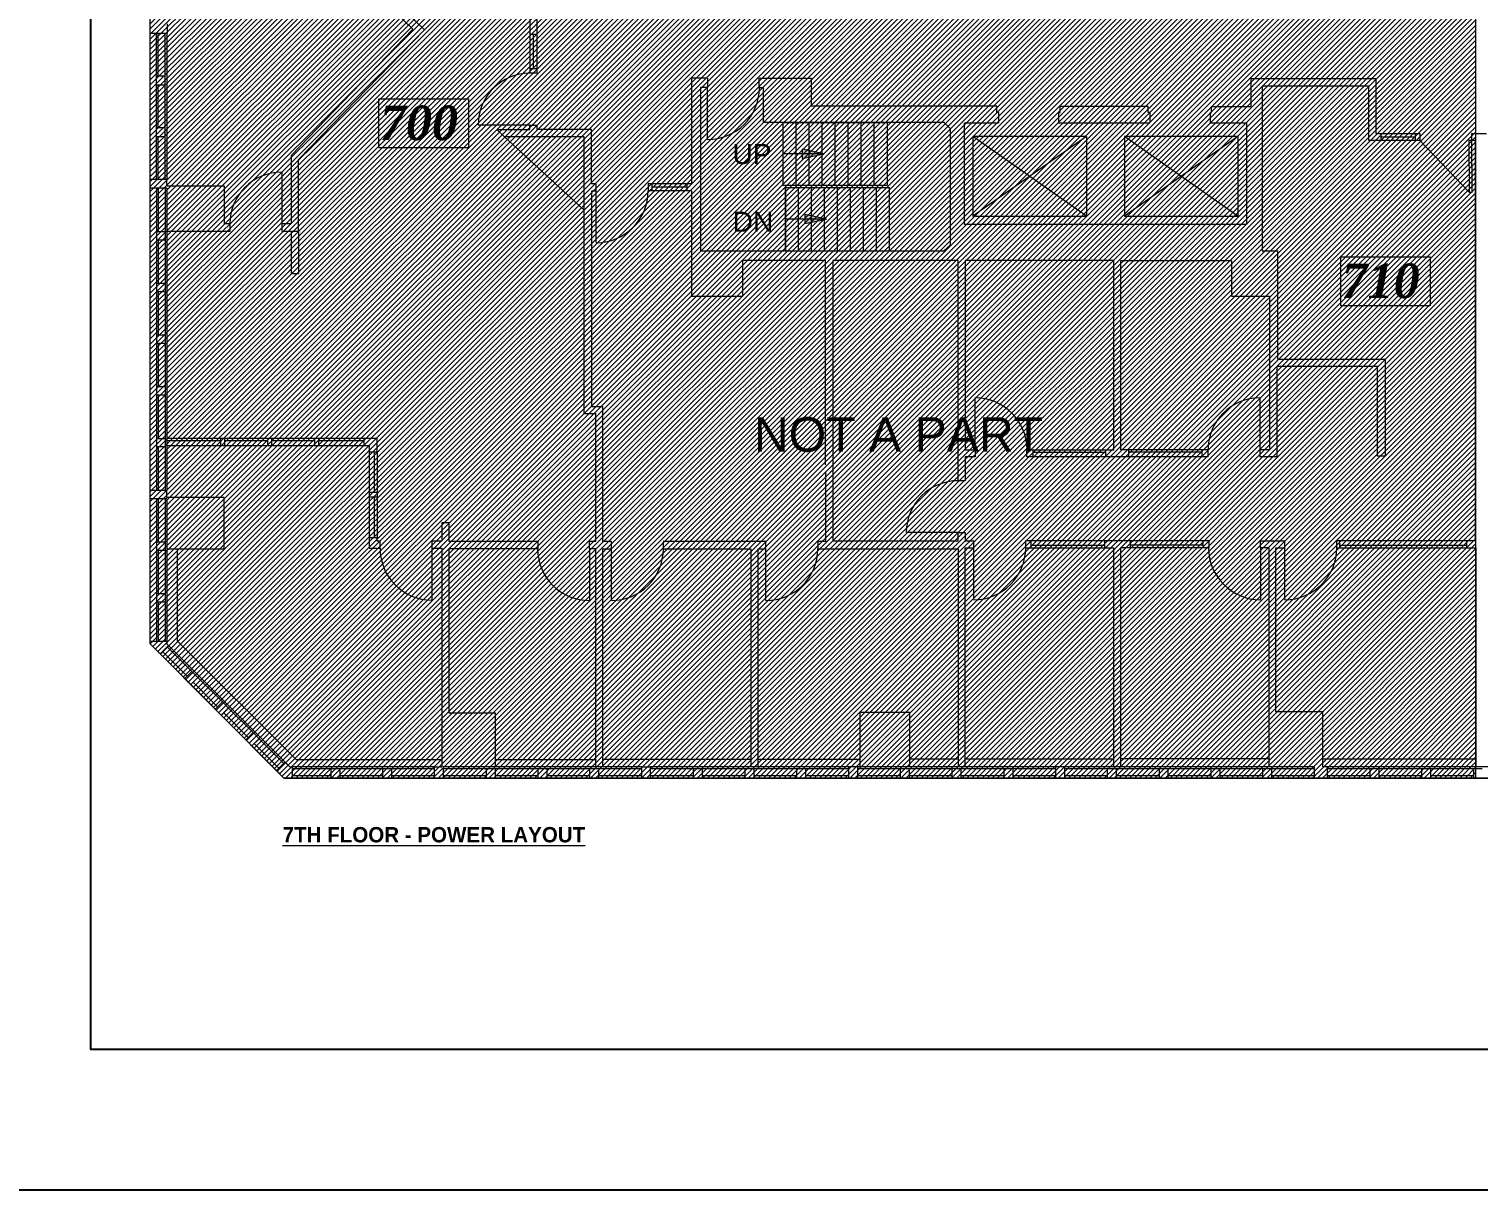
# Model space of a CAD drawing. Header units: inches. Extents: x 4293 to 10865, y -6935 to 441.
# Drawn here: x 8666 to 9674, y -6935 to -6128 of the extents above; entities that cross this region are included whole.
import ezdxf
from ezdxf.enums import TextEntityAlignment as Align

# ---------------------------------------------------------------- set-up
doc = ezdxf.new("R2010")
doc.units = ezdxf.units.IN
doc.header["$MEASUREMENT"] = 0
doc.layers.get('Defpoints').update_dxf_attribs({"color": 104})
doc.layers.add('ARCH-BLOCK', color=8, linetype='Continuous', lineweight=0)
doc.styles.add('Century Gothic', font='GOTHIC.TTF', dxfattribs={"height": 5.3125})
doc.styles.add('DB', font='arial.ttf')
doc.styles.add('LT Street Name', font='timesbi.ttf')
doc.styles.add('LT Text', font='arial.ttf')

# ---------------------------------------------------------------- blocks, each defined once
blk = doc.blocks.new('fp')
at = {"layer": 'ARCH-BLOCK', "transparency": 33554508}
h = blk.add_hatch(dxfattribs=at)
h.set_pattern_fill('ANSI31', color=256, scale=20)
h.paths.add_polyline_path([(9727, 3901.8), (9632.1, 3806.9), (9632.1, 2946.6), (9725.3, 2853.1), (10554.3, 2853.1), (10554.3, 3901.8)])
at = {"layer": 'ARCH-BLOCK'}
for p, q in [((9632.1, 3806.9), (9632.1, 2946.6)), ((9632.1, 3806.9), (9632.1, 2946.6)), ((9823, 3373.6), (9731.1, 3463.1)), ((9728.1, 3458.1), (9815, 3374)), ((9896.4, 3407.8), (9896.4, 3343.4)), ((9901.3, 3370.6), (9901.3, 3380.7)), ((9632.1, 3371.4), (9644.4, 3371.4)), ((9636.6, 3341.4), (9636.6, 3371.4)), ((9637.8, 3341.4), (9637.8, 3371.4)), ((9642.6, 3341.4), (9642.6, 3371.4)), ((9643.8, 3371.4), (9643.8, 3269.4)), ((9644.4, 3371.4), (9644.4, 3377.9)), ((9815, 3374), (9730.4, 3286.3)), ((9735.5, 3283.5), (9823, 3373.6)), ((9896.4, 3370.6), (9901.3, 3370.6)), ((9898.9, 3346.4), (9898.9, 3370.6)), ((9901.3, 3346.4), (9901.3, 3370.6)), ((9636.6, 3335.4), (9636.6, 3341.4)), ((9642.6, 3341.4), (9636.6, 3341.4)), ((9642.6, 3335.4), (9642.6, 3341.4)), ((9901.3, 3346.4), (9896.4, 3346.4)), ((9901.3, 3343.4), (9896.4, 3343.4)), ((9901.3, 3343.4), (9901.3, 3346.4)), ((10019.9, 3340), (10008.7, 3340)), ((10008.7, 3340), (10008.7, 3266.5)), ((10019.9, 3340), (10019.9, 3333.4)), ((10055.9, 3333.3), (10055.9, 3340)), ((10055.9, 3340), (10092, 3340)), ((10092, 3340), (10092, 3320.6)), ((10397.9, 3320.2), (10397.9, 3339.8)), ((10397.9, 3339.8), (10484.7, 3339.8)), ((10484.7, 3339.8), (10484.7, 3301.6)), ((9636.6, 3335.4), (9642.6, 3335.4)), ((9636.6, 3305.4), (9636.6, 3335.4)), ((9637.8, 3305.4), (9637.8, 3335.4)), ((9642.6, 3305.4), (9642.6, 3335.4)), ((10019.9, 3333.4), (10015.1, 3333.4)), ((10015.1, 3333.4), (10015.1, 3219.8)), ((10019.8, 3297.4), (10019.9, 3333.4)), ((10058.7, 3333.3), (10055.9, 3333.3)), ((10058.7, 3309.1), (10058.7, 3333.3)), ((10479.8, 3334.5), (10405.5, 3334.5)), ((10405.5, 3334.5), (10405.5, 3219.9)), ((10479.8, 3296.7), (10479.8, 3334.5)), ((9791.3, 3291.5), (9791.3, 3325.7)), ((9791.3, 3325.7), (9853.6, 3325.7)), ((9853.6, 3325.7), (9853.6, 3291.5)), ((10221.1, 3320.6), (10092, 3320.6)), ((10221.1, 3316.1), (10221.1, 3320.6)), ((10326.4, 3320.2), (10265.1, 3320.2)), ((10265.1, 3316.1), (10265.1, 3320.2)), ((10326.4, 3316.1), (10326.4, 3320.2)), ((10370.4, 3316.1), (10370.4, 3320.2)), ((10370.4, 3320.2), (10397.9, 3320.2)), ((10184.5, 3309.1), (10058.7, 3309.1)), ((10072.2, 3309.1), (10072.2, 3265.5)), ((10072.2, 3309.1), (10144.7, 3309.1)), ((10072.2, 3309.1), (10072.2, 3265.6)), ((10081.3, 3309.1), (10081.3, 3265.6)), ((10090.3, 3309.1), (10090.3, 3265.6)), ((10099.4, 3309.1), (10099.4, 3265.6)), ((10108.5, 3309.1), (10108.5, 3265.6)), ((10117.5, 3309.1), (10117.5, 3265.6)), ((10126.6, 3309.1), (10126.6, 3265.6)), ((10135.6, 3309.1), (10135.6, 3265.6)), ((10144.7, 3309.1), (10144.7, 3265.5)), ((10144.7, 3309.1), (10144.7, 3265.6)), ((10188.9, 3304.7), (10184.5, 3309.1)), ((10198.5, 3238.1), (10198.5, 3308.9)), ((10198.5, 3308.9), (10222.2, 3308.9)), ((10222.2, 3316.1), (10221.1, 3316.1)), ((10222.2, 3316.1), (10222.2, 3308.9)), ((10264, 3316.1), (10265.1, 3316.1)), ((10264, 3316.1), (10264, 3308.9)), ((10264, 3308.9), (10327.5, 3308.9)), ((10327.5, 3316.1), (10326.4, 3316.1)), ((10327.5, 3316.1), (10327.5, 3308.9)), ((10369.4, 3316.1), (10370.4, 3316.1)), ((10369.4, 3316.1), (10369.4, 3308.9)), ((10369.4, 3308.9), (10394.7, 3308.9)), ((10394.7, 3308.9), (10394.7, 3238.1)), ((9636.6, 3299.4), (9636.6, 3305.4)), ((9642.6, 3305.4), (9636.6, 3305.4)), ((9636.6, 3299.4), (9642.6, 3299.4)), ((9636.6, 3269.4), (9636.6, 3299.4)), ((9637.8, 3269.4), (9637.8, 3299.4)), ((9642.6, 3299.4), (9642.6, 3305.4)), ((9642.6, 3269.4), (9642.6, 3299.4)), ((9896.4, 3307.4), (9860.4, 3307.4)), ((9878.7, 3299.2), (9873.3, 3304.2)), ((9873.3, 3304.2), (9896.4, 3304.2)), ((9934.2, 3299.2), (9878.7, 3299.2)), ((9934.2, 3248.1), (9878.7, 3299.2)), ((9896.4, 3304.2), (9896.4, 3307.4)), ((9896.4, 3307.4), (9901.3, 3307.4)), ((9901.3, 3304.3), (9901.3, 3307.4)), ((9939.3, 3304.3), (9901.3, 3304.3)), ((9934.2, 3106.6), (9934.2, 3299.2)), ((9939.3, 3266.5), (9939.3, 3304.3)), ((10188.9, 3224), (10188.9, 3304.7)), ((10283.4, 3244.1), (10204.5, 3299.4)), ((10283.4, 3299.4), (10204.5, 3244.1)), ((10204.5, 3299.4), (10204.5, 3244.1)), ((10283.4, 3299.4), (10204.5, 3299.4)), ((10283.4, 3299.4), (10283.4, 3244.1)), ((10388.7, 3244.1), (10309.8, 3299.4)), ((10388.7, 3299.4), (10309.8, 3244.1)), ((10309.8, 3299.4), (10309.8, 3244.1)), ((10388.7, 3299.4), (10309.8, 3299.4)), ((10388.7, 3299.4), (10388.7, 3244.1)), ((10484.7, 3301.6), (10488.2, 3301.6)), ((10488.2, 3301.6), (10488.2, 3296.7)), ((10488.2, 3301.6), (10512.3, 3301.6)), ((10488.2, 3299.2), (10512.3, 3299.2)), ((10512.3, 3301.6), (10515.3, 3301.6)), ((10512.3, 3296.7), (10512.3, 3301.6)), ((10515.3, 3301.6), (10515.3, 3296.7)), ((10551.3, 3296.7), (10551.3, 3301.6)), ((10551.3, 3301.6), (10561.5, 3301.6)), ((9853.6, 3291.5), (9791.3, 3291.5)), ((10100.7, 3287.3), (10072.2, 3287.3)), ((10085.6, 3290.5), (10085.6, 3284.2)), ((10100.7, 3287.3), (10085.6, 3290.5)), ((10085.6, 3284.2), (10100.7, 3287.3)), ((10515.3, 3296.7), (10479.8, 3296.7)), ((10551.4, 3296.6), (10549.4, 3296.6)), ((10549.4, 3296.6), (10549.6, 3260.6)), ((10554, 3296.7), (10551.3, 3296.7)), ((10551.6, 3260.6), (10551.4, 3296.6)), ((10554, 3018.1), (10554, 3296.7)), ((9730.4, 3286.3), (9730.4, 3238.6)), ((9735.5, 3233.6), (9735.5, 3283.5)), ((9643.8, 3269.4), (9632.1, 3269.4)), ((9643.8, 3264.9), (9643.8, 3269.4)), ((9723.8, 3274.6), (9723.8, 3238.6)), ((9643.8, 3263.4), (9632.1, 3263.4)), ((9636.6, 3263.4), (9636.6, 3233.4)), ((9637.8, 3263.4), (9637.8, 3233.4)), ((9642.6, 3263.4), (9642.6, 3233.4)), ((9683.9, 3264.9), (9643.8, 3264.9)), ((9643.8, 3263.4), (9643.8, 3053.4)), ((9683.9, 3238.6), (9683.9, 3264.9)), ((9942.5, 3266.5), (9939.3, 3266.5)), ((9939.5, 3111.6), (9939.5, 3261.6)), ((9939.5, 3261.6), (9942.5, 3261.6)), ((9942.5, 3261.6), (9942.5, 3266.5)), ((9942.5, 3225.6), (9942.5, 3261.6)), ((9978.5, 3266.5), (9978.5, 3261.6)), ((9981.5, 3266.5), (9978.5, 3266.5)), ((10008.7, 3261.6), (9978.5, 3261.6)), ((9981.5, 3261.6), (9981.5, 3266.5)), ((10005.6, 3266.5), (9981.5, 3266.5)), ((10005.6, 3264.1), (9981.5, 3264.1)), ((10008.7, 3266.5), (10005.6, 3266.5)), ((10005.6, 3266.5), (10005.6, 3261.6)), ((10008.7, 3261.6), (10008.7, 3188.3)), ((10072.2, 3265.6), (10144.7, 3265.6)), ((10074.1, 3264), (10074.1, 3219.8)), ((10074.1, 3264), (10146.5, 3264)), ((10074.1, 3219.8), (10074.1, 3264)), ((10083.2, 3219.8), (10083.2, 3264)), ((10092.2, 3219.8), (10092.2, 3264)), ((10101.3, 3219.8), (10101.3, 3264)), ((10110.3, 3219.8), (10110.3, 3264)), ((10119.3, 3219.8), (10119.3, 3264)), ((10128.4, 3219.8), (10128.4, 3264)), ((10137.4, 3219.8), (10137.4, 3264)), ((10146.5, 3219.8), (10146.5, 3264)), ((10549.6, 3260.6), (10551.6, 3260.6)), ((9687.8, 3238.6), (9683.9, 3238.6)), ((9687.8, 3233.6), (9687.8, 3238.6)), ((9730.4, 3238.6), (9723.8, 3238.6)), ((9723.8, 3238.6), (9723.8, 3233.6)), ((10102.6, 3241.9), (10074.1, 3241.9)), ((10087.5, 3245.1), (10087.5, 3238.8)), ((10102.6, 3241.9), (10087.5, 3245.1)), ((10087.5, 3238.8), (10102.6, 3241.9)), ((10394.7, 3238.1), (10198.5, 3238.1)), ((10204.5, 3244.1), (10283.4, 3244.1)), ((10309.8, 3244.1), (10388.7, 3244.1)), ((9636.6, 3233.4), (9642.6, 3233.4)), ((9636.6, 3233.4), (9636.6, 3227.4)), ((9642.6, 3227.4), (9636.6, 3227.4)), ((9636.6, 3227.4), (9636.6, 3197.4)), ((9637.8, 3227.4), (9637.8, 3197.4)), ((9642.6, 3233.4), (9642.6, 3227.4)), ((9642.6, 3227.4), (9642.6, 3197.4)), ((9643.8, 3233.6), (9687.8, 3233.6)), ((9723.8, 3233.6), (9735.5, 3233.6)), ((9730.3, 3233.6), (9730.3, 3204)), ((9735.5, 3233.6), (9735.5, 3204)), ((10015.1, 3219.8), (10184.3, 3219.8)), ((10074.1, 3219.8), (10146.5, 3219.8)), ((10184.3, 3219.8), (10188.9, 3224)), ((10405.5, 3219.9), (10416.2, 3219.9)), ((10416.2, 3219.9), (10416.2, 3144.4)), ((10044.5, 3188.3), (10044.5, 3213.4)), ((10044.5, 3213.4), (10101.7, 3213.4)), ((10101.7, 3213.4), (10101.7, 3070.9)), ((10194.2, 3213.2), (10107, 3213.2)), ((10107, 3213.2), (10107, 3018.2)), ((10194.2, 3059.9), (10194.2, 3213.2)), ((10302.4, 3213.2), (10199, 3213.2)), ((10199, 3213.2), (10199, 3081.5)), ((10302.4, 3081.5), (10302.4, 3213.2)), ((10307.3, 3081.5), (10307.3, 3213.2)), ((10307.3, 3213.2), (10384.2, 3213.2)), ((10384.2, 3213.2), (10384.2, 3188.3)), ((10460.2, 3181.6), (10460.2, 3215.8)), ((10460.2, 3215.8), (10522.5, 3215.8)), ((10522.5, 3215.8), (10522.5, 3181.6)), ((9636.6, 3197.4), (9642.6, 3197.4)), ((9636.6, 3197.4), (9636.6, 3191.4)), ((9642.6, 3197.4), (9642.6, 3191.4)), ((9730.3, 3204), (9735.5, 3204)), ((9642.6, 3191.4), (9636.6, 3191.4)), ((9636.6, 3191.4), (9636.6, 3161.4)), ((9637.8, 3191.4), (9637.8, 3161.4)), ((9642.6, 3191.4), (9642.6, 3161.4)), ((10008.7, 3188.3), (10044.5, 3188.3)), ((10384.2, 3188.3), (10410.8, 3188.3)), ((10410.8, 3188.3), (10410.8, 3081.5)), ((10522.5, 3181.6), (10460.2, 3181.6)), ((9636.6, 3161.4), (9642.6, 3161.4)), ((9636.6, 3161.4), (9636.6, 3155.4)), ((9642.6, 3161.4), (9642.6, 3155.4)), ((9642.6, 3155.4), (9636.6, 3155.4)), ((9636.6, 3155.4), (9636.6, 3125.4)), ((9637.8, 3155.4), (9637.8, 3125.4)), ((9642.6, 3155.4), (9642.6, 3125.4)), ((10485.9, 3139.3), (10415.7, 3139.3)), ((10415.7, 3139.3), (10415.7, 3076.6)), ((10416.2, 3144.4), (10491.2, 3144.4)), ((10485.9, 3076.9), (10485.9, 3139.3)), ((10491.2, 3144.4), (10491.2, 3076.9)), ((9636.6, 3125.4), (9642.6, 3125.4)), ((9636.6, 3125.4), (9636.6, 3119.4)), ((9642.6, 3119.4), (9636.6, 3119.4)), ((9636.6, 3119.4), (9636.6, 3089.4)), ((9637.8, 3119.4), (9637.8, 3089.4)), ((9642.6, 3125.4), (9642.6, 3119.4)), ((9642.6, 3119.4), (9642.6, 3089.4)), ((10206, 3081.5), (10206, 3117.5)), ((10404, 3117.5), (10404, 3081.5)), ((9934.2, 3106.6), (9942.2, 3106.6)), ((9939.5, 3111.6), (9947.1, 3111.6)), ((9942.2, 3017.6), (9942.2, 3106.6)), ((9947.1, 3017.6), (9947.1, 3111.6)), ((9636.6, 3089.4), (9642.6, 3089.4)), ((9636.6, 3089.4), (9636.6, 3083.4)), ((9642.6, 3089.4), (9642.6, 3083.4)), ((9780.8, 3089.4), (9643.8, 3089.4)), ((9681.2, 3087.6), (9643.8, 3087.6)), ((9681.2, 3089.4), (9681.2, 3084.2)), ((9684.2, 3084.2), (9684.2, 3089.4)), ((9713.8, 3087.6), (9684.2, 3087.6)), ((9713.8, 3089.4), (9713.8, 3084.2)), ((9716.8, 3084.2), (9716.8, 3089.4)), ((9746.5, 3087.6), (9716.8, 3087.6)), ((9746.5, 3089.4), (9746.5, 3084.2)), ((9749.5, 3084.2), (9749.5, 3089.4)), ((9780.8, 3087.6), (9749.5, 3087.6)), ((9790.2, 3089.4), (9780.8, 3089.4)), ((9780.8, 3089.4), (9780.8, 3084.2)), ((9790.2, 3080), (9790.2, 3089.4)), ((9642.6, 3083.4), (9636.6, 3083.4)), ((9636.6, 3083.4), (9636.6, 3053.4)), ((9637.8, 3083.4), (9637.8, 3053.4)), ((9642.6, 3083.4), (9642.6, 3053.4)), ((9784.6, 3084.2), (9643.8, 3084.2)), ((9784.6, 3084.2), (9784.6, 3012.9)), ((9784.6, 3080), (9790.2, 3080)), ((9788.4, 3051.8), (9788.4, 3080)), ((9790.2, 3080), (9790.2, 3020.2)), ((10199, 3081.5), (10206, 3081.5)), ((10206, 3076.6), (10199.1, 3076.6)), ((10199.1, 3076.6), (10199.1, 3059.9)), ((10206, 3081.5), (10206, 3076.6)), ((10242, 3076.6), (10242, 3081.5)), ((10242, 3081.5), (10246.1, 3081.5)), ((10368, 3076.6), (10242, 3076.6)), ((10246.1, 3081.5), (10246.1, 3076.6)), ((10246.1, 3081.5), (10296.8, 3081.5)), ((10246.1, 3079.7), (10296.8, 3079.7)), ((10296.8, 3081.5), (10302.4, 3081.5)), ((10296.8, 3076.6), (10296.8, 3081.5)), ((10312.9, 3081.5), (10307.3, 3081.5)), ((10312.9, 3076.6), (10312.9, 3081.5)), ((10363.7, 3081.5), (10312.9, 3081.5)), ((10363.7, 3079.7), (10312.9, 3079.7)), ((10368, 3081.5), (10363.7, 3081.5)), ((10363.7, 3081.5), (10363.7, 3076.6)), ((10368, 3076.6), (10368, 3081.5)), ((10410.8, 3081.5), (10404, 3081.5)), ((10404, 3081.5), (10404, 3076.6)), ((10415.7, 3076.6), (10404, 3076.6)), ((10491.2, 3076.9), (10485.9, 3076.9)), ((10101.9, 3065.7), (10101.9, 3017.6)), ((10199.1, 3059.9), (10194.2, 3059.9)), ((9632.1, 3053.4), (9643.8, 3053.4)), ((9643.8, 3047.4), (9632.1, 3047.4)), ((9636.6, 3047.4), (9636.6, 3017.4)), ((9637.8, 3047.4), (9637.8, 3017.4)), ((9642.6, 3047.4), (9642.6, 3017.4)), ((9643.8, 3048.2), (9643.8, 3053.4)), ((9683.8, 3048.2), (9643.8, 3048.2)), ((9643.8, 3047.4), (9643.8, 2948.3)), ((9683.8, 3012.6), (9683.8, 3048.2)), ((9790.2, 3051.8), (9784.6, 3051.8)), ((9784.6, 3048.8), (9790.2, 3048.8)), ((9788.4, 3020.2), (9788.4, 3048.8)), ((9840.2, 3030.6), (9835, 3030.6)), ((9835, 3030.6), (9835, 3017.8)), ((9840.2, 3017.6), (9840.2, 3030.6)), ((9636.6, 3017.4), (9642.6, 3017.4)), ((9636.6, 3017.4), (9636.6, 3011.4)), ((9642.6, 3017.4), (9642.6, 3011.4)), ((9790.2, 3020.2), (9784.6, 3020.2)), ((9790.2, 3017.8), (9790.2, 3020.2)), ((9792.2, 3017.8), (9790.2, 3017.8)), ((9792.2, 3012.9), (9792.2, 3017.8)), ((9828.2, 3017.8), (9828.2, 3012.9)), ((9835, 3017.8), (9828.2, 3017.8)), ((9901.8, 3017.6), (9840.2, 3017.6)), ((9901.8, 3017.6), (9901.8, 3012.6)), ((9937.8, 3012.6), (9937.8, 3017.6)), ((9942.2, 3017.6), (9937.8, 3017.6)), ((9953.1, 3017.6), (9947.1, 3017.6)), ((9953.1, 3012.6), (9953.1, 3017.6)), ((9989.1, 3017.6), (9989.1, 3012.6)), ((10060.5, 3017.6), (9989.1, 3017.6)), ((10060.5, 3012.6), (10060.5, 3017.6)), ((10101.9, 3017.6), (10096.5, 3017.6)), ((10096.5, 3017.6), (10096.5, 3012.6)), ((10107, 3018.2), (10194.2, 3018.2)), ((10194.2, 3023.9), (10158.2, 3023.9)), ((10194.2, 3018.2), (10194.2, 3023.9)), ((10194.2, 3023.9), (10199.1, 3023.9)), ((10199.1, 3023.9), (10199.1, 3018.1)), ((10199.1, 3018.1), (10205.1, 3018.1)), ((10205.1, 3013.2), (10205.1, 3018.1)), ((10241.1, 3018.1), (10241.1, 3013.2)), ((10368.4, 3018.1), (10241.1, 3018.1)), ((10245, 3013.2), (10245, 3018.1)), ((10296, 3018.1), (10296, 3013.2)), ((10313.7, 3018.1), (10313.7, 3013.2)), ((10364.6, 3013.2), (10364.6, 3018.1)), ((10368.4, 3018.1), (10368.4, 3013.2)), ((10404.4, 3013.2), (10404.4, 3018.1)), ((10404.4, 3018.1), (10421.4, 3018.1)), ((10421.4, 3013.2), (10421.4, 3018.1)), ((10554, 3018.1), (10457.4, 3018.1)), ((10457.4, 3018.1), (10457.4, 3013.2)), ((10459.7, 3013.2), (10459.7, 3018.1)), ((10547.6, 3018.1), (10547.6, 3013.2)), ((9642.6, 3011.4), (9636.6, 3011.4)), ((9636.6, 3011.4), (9636.6, 2981.4)), ((9637.8, 3011.4), (9637.8, 2981.4)), ((9642.6, 3011.4), (9642.6, 2981.4)), ((9643.8, 3012.6), (9683.8, 3012.6)), ((9651.4, 2948.2), (9651.4, 3012.6)), ((9784.6, 3012.9), (9792.2, 3012.9)), ((9828.2, 3012.9), (9835.1, 3012.9)), ((9828.2, 3012.9), (9828.2, 2976.9)), ((9835.1, 3012.9), (9835.1, 2860.8)), ((9901.8, 3012.6), (9839.9, 3012.6)), ((9839.9, 3012.6), (9839.9, 2898.4)), ((9942.2, 3012.6), (9937.8, 3012.6)), ((9937.8, 3012.6), (9937.8, 2976.6)), ((9942.2, 2860.8), (9942.2, 3012.6)), ((9947.1, 2860.8), (9947.1, 3012.6)), ((9947.1, 3012.6), (9953.1, 3012.6)), ((9953.1, 2976.6), (9953.1, 3012.6)), ((9989.1, 3012.6), (10050.1, 3012.6)), ((10050.1, 3012.6), (10050.1, 2860.8)), ((10055.1, 2860.8), (10055.1, 3012.6)), ((10055.1, 3012.6), (10060.5, 3012.6)), ((10060.5, 2976.6), (10060.5, 3012.6)), ((10096.5, 3012.6), (10194.3, 3012.6)), ((10194.3, 3012.6), (10194.3, 2860.8)), ((10199.1, 2860.8), (10199.1, 3013.2)), ((10199.1, 3013.2), (10205.1, 3013.2)), ((10205.1, 2977.2), (10205.1, 3013.2)), ((10241.1, 3013.2), (10245, 3013.2)), ((10245, 3015), (10296, 3015)), ((10245, 3013.2), (10296, 3013.2)), ((10296, 3013.2), (10302.1, 3013.2)), ((10302.1, 3013.2), (10302.1, 2860.8)), ((10313.7, 3013.2), (10307.1, 3013.2)), ((10307.1, 3013.2), (10307.1, 2860.8)), ((10364.6, 3015), (10313.7, 3015)), ((10364.6, 3013.2), (10313.7, 3013.2)), ((10368.4, 3013.2), (10364.6, 3013.2)), ((10410.4, 3013.2), (10404.4, 3013.2)), ((10404.4, 3013.2), (10404.4, 2977.2)), ((10410.4, 2860.8), (10410.4, 3013.2)), ((10415.2, 2899.1), (10415.2, 3013.2)), ((10415.2, 3013.2), (10421.4, 3013.2)), ((10421.4, 2977.2), (10421.4, 3013.2)), ((10457.4, 3013.2), (10459.7, 3013.2)), ((10459.7, 3015), (10547.6, 3015)), ((10459.7, 3013.2), (10547.6, 3013.2)), ((10547.6, 3013.2), (10554.1, 3013.2)), ((10554.1, 3013.2), (10554.1, 2860.8)), ((9636.6, 2981.4), (9642.6, 2981.4)), ((9636.6, 2981.4), (9636.6, 2975.4)), ((9642.6, 2975.4), (9636.6, 2975.4)), ((9636.6, 2975.4), (9636.6, 2948.3)), ((9637.8, 2975.4), (9637.8, 2948.3)), ((9642.6, 2981.4), (9642.6, 2975.4)), ((9642.6, 2975.4), (9642.6, 2948.3)), ((9632.1, 2948.3), (9643.8, 2948.3)), ((9720.1, 2858.3), (9632.1, 2946.6)), ((9632.1, 2946.6), (9725.3, 2853.1)), ((9645.1, 2945.3), (9639.3, 2939.4)), ((9643.8, 2948.3), (9643.8, 2946.5)), ((9643.8, 2946.5), (9645.1, 2945.3)), ((9729.3, 2860.8), (9645.1, 2945.3)), ((9734, 2865.7), (9651.4, 2948.2)), ((9640.9, 2941), (9657.9, 2924)), ((9644.2, 2944.4), (9661.3, 2927.3)), ((9656.3, 2922.4), (9661.3, 2927.3)), ((9661.3, 2927.3), (9665.5, 2923.1)), ((9665.5, 2923.1), (9660.5, 2918.1)), ((9662.1, 2919.7), (9679.1, 2902.6)), ((9665.5, 2923.1), (9682.5, 2906)), ((9677.5, 2901), (9682.5, 2906)), ((9682.5, 2906), (9686.8, 2901.8)), ((9686.8, 2901.8), (9681.8, 2896.8)), ((9683.4, 2898.4), (9700.4, 2881.3)), ((9686.8, 2901.8), (9703.8, 2884.7)), ((9839.9, 2898.4), (9872.1, 2898.4)), ((9872.1, 2898.4), (9872.1, 2860.8)), ((10160.6, 2898.6), (10125.8, 2898.6)), ((10125.8, 2898.6), (10125.8, 2860.8)), ((10160.6, 2860.8), (10160.6, 2898.6)), ((10447.7, 2899.1), (10415.2, 2899.1)), ((10447.7, 2860.8), (10447.7, 2899.1)), ((9698.8, 2879.7), (9703.8, 2884.7)), ((9703.8, 2884.7), (9708, 2880.4)), ((9708, 2880.4), (9703, 2875.4)), ((9704.6, 2877), (9721.7, 2860)), ((9708, 2880.4), (9725.1, 2863.4)), ((9720.1, 2858.3), (9725.9, 2864.2)), ((9725.9, 2864.2), (9729.3, 2860.8)), ((9835.1, 2865.7), (9734, 2865.7)), ((9872.1, 2865.9), (9942.2, 2865.9)), ((10050.1, 2866), (9947.1, 2866)), ((10125.8, 2865.9), (10055.1, 2865.9)), ((10194.3, 2866.1), (10160.6, 2866.1)), ((10302.1, 2866.3), (10199.1, 2866.3)), ((10307.1, 2866.7), (10410.4, 2866.7)), ((10554.1, 2866.3), (10447.7, 2866.3)), ((9720.1, 2858.3), (9725.3, 2853.1)), ((9729.3, 2860.8), (9731.1, 2860.8)), ((9731.1, 2860.8), (9731.1, 2853.1)), ((9830.1, 2860.8), (9731.1, 2860.8)), ((9731.1, 2859.6), (9758.1, 2859.6)), ((9731.1, 2854.8), (9758.1, 2854.8)), ((9758.1, 2853.1), (9758.1, 2859.6)), ((9758.1, 2859.6), (9764.1, 2859.6)), ((9764.1, 2859.6), (9764.1, 2853.1)), ((9764.1, 2859.6), (9794.1, 2859.6)), ((9764.1, 2854.8), (9794.1, 2854.8)), ((9794.1, 2853.1), (9794.1, 2859.6)), ((9794.1, 2859.6), (9800.1, 2859.6)), ((9800.1, 2859.6), (9800.1, 2853.1)), ((9800.1, 2859.6), (9830.1, 2859.6)), ((9800.1, 2854.8), (9830.1, 2854.8)), ((9830.1, 2860.8), (9835.1, 2860.8)), ((9830.1, 2853.1), (9830.1, 2860.8)), ((9836.1, 2860.8), (9836.1, 2853.1)), ((9974.1, 2860.8), (9836.1, 2860.8)), ((9836.1, 2859.6), (9866.1, 2859.6)), ((9836.1, 2854.8), (9866.1, 2854.8)), ((9866.1, 2853.1), (9866.1, 2859.6)), ((9866.1, 2859.6), (9872.1, 2859.6)), ((9872.1, 2859.6), (9872.1, 2853.1)), ((9872.1, 2859.6), (9902.1, 2859.6)), ((9872.1, 2854.8), (9902.1, 2854.8)), ((9902.1, 2853.1), (9902.1, 2859.6)), ((9902.1, 2859.6), (9908.1, 2859.6)), ((9908.1, 2859.6), (9908.1, 2853.1)), ((9908.1, 2859.6), (9938.1, 2859.6)), ((9908.1, 2854.8), (9938.1, 2854.8)), ((9938.1, 2853.1), (9938.1, 2859.6)), ((9938.1, 2859.6), (9944.1, 2859.6)), ((9944.1, 2859.6), (9944.1, 2853.1)), ((9944.1, 2859.6), (9974.1, 2859.6)), ((9944.1, 2854.8), (9974.1, 2854.8)), ((9974.1, 2860.8), (9980.1, 2860.8)), ((9974.1, 2853.1), (9974.1, 2860.8)), ((9980.1, 2860.8), (9980.1, 2853.1)), ((10118.1, 2860.8), (9980.1, 2860.8)), ((9980.1, 2859.6), (10010.1, 2859.6)), ((9980.1, 2854.8), (10010.1, 2854.8)), ((10010.1, 2853.1), (10010.1, 2859.6)), ((10010.1, 2859.6), (10016.1, 2859.6)), ((10016.1, 2859.6), (10016.1, 2853.1)), ((10016.1, 2859.6), (10046.1, 2859.6)), ((10016.1, 2854.8), (10046.1, 2854.8)), ((10046.1, 2853.1), (10046.1, 2859.6)), ((10046.1, 2859.6), (10052.1, 2859.6)), ((10052.1, 2859.6), (10052.1, 2853.1)), ((10052.1, 2859.6), (10082.1, 2859.6)), ((10052.1, 2854.8), (10082.1, 2854.8)), ((10082.1, 2853.1), (10082.1, 2859.6)), ((10082.1, 2859.6), (10088.1, 2859.6)), ((10088.1, 2859.6), (10088.1, 2853.1)), ((10088.1, 2859.6), (10118.1, 2859.6)), ((10088.1, 2854.8), (10118.1, 2854.8)), ((10124.1, 2860.8), (10118.1, 2860.8)), ((10118.1, 2853.1), (10118.1, 2860.8)), ((10124.1, 2860.8), (10124.1, 2853.1)), ((10262.1, 2860.8), (10124.1, 2860.8)), ((10124.1, 2859.6), (10154.1, 2859.6)), ((10124.1, 2854.8), (10154.1, 2854.8)), ((10154.1, 2853.1), (10154.1, 2859.6)), ((10154.1, 2859.6), (10160.1, 2859.6)), ((10160.1, 2859.6), (10160.1, 2853.1)), ((10160.1, 2859.6), (10190.1, 2859.6)), ((10160.1, 2854.8), (10190.1, 2854.8)), ((10190.1, 2853.1), (10190.1, 2859.6)), ((10190.1, 2859.6), (10196.1, 2859.6)), ((10196.1, 2859.6), (10196.1, 2853.1)), ((10196.1, 2859.6), (10226.1, 2859.6)), ((10196.1, 2854.8), (10226.1, 2854.8)), ((10226.1, 2853.1), (10226.1, 2859.6)), ((10226.1, 2859.6), (10232.1, 2859.6)), ((10232.1, 2859.6), (10232.1, 2853.1)), ((10232.1, 2859.6), (10262.1, 2859.6)), ((10232.1, 2854.8), (10262.1, 2854.8)), ((10268.1, 2860.8), (10262.1, 2860.8)), ((10262.1, 2853.1), (10262.1, 2860.8)), ((10268.1, 2860.8), (10268.1, 2853.1)), ((10442.1, 2860.8), (10268.1, 2860.8)), ((10268.1, 2859.6), (10298.1, 2859.6)), ((10268.1, 2854.8), (10298.1, 2854.8)), ((10298.1, 2853.1), (10298.1, 2859.6)), ((10298.1, 2859.6), (10304.1, 2859.6)), ((10304.1, 2859.6), (10304.1, 2853.1)), ((10304.1, 2859.6), (10334.1, 2859.6)), ((10304.1, 2854.8), (10334.1, 2854.8)), ((10334.1, 2853.1), (10334.1, 2859.6)), ((10334.1, 2859.6), (10340.1, 2859.6)), ((10340.1, 2859.6), (10340.1, 2853.1)), ((10340.1, 2859.6), (10370.1, 2859.6)), ((10340.1, 2854.8), (10370.1, 2854.8)), ((10370.1, 2853.1), (10370.1, 2859.6)), ((10370.1, 2859.6), (10376.1, 2859.6)), ((10376.1, 2859.6), (10376.1, 2853.1)), ((10376.1, 2859.6), (10406.1, 2859.6)), ((10376.1, 2854.8), (10406.1, 2854.8)), ((10406.1, 2853.1), (10406.1, 2859.6)), ((10406.1, 2859.6), (10412.1, 2859.6)), ((10412.1, 2859.6), (10412.1, 2853.1)), ((10412.1, 2859.6), (10442.1, 2859.6)), ((10412.1, 2854.8), (10442.1, 2854.8)), ((10442.1, 2853.1), (10442.1, 2860.8)), ((10450.7, 2860.8), (10447.7, 2860.8)), ((10450.7, 2860.8), (10450.7, 2853.1)), ((10624.7, 2860.8), (10450.7, 2860.8)), ((10450.7, 2859.6), (10480.7, 2859.6)), ((10450.7, 2854.8), (10480.7, 2854.8)), ((10480.7, 2853.1), (10480.7, 2859.6)), ((10480.7, 2859.6), (10486.7, 2859.6)), ((10486.7, 2859.6), (10486.7, 2853.1)), ((10486.7, 2859.6), (10516.7, 2859.6)), ((10486.7, 2854.8), (10516.7, 2854.8)), ((10516.7, 2853.1), (10516.7, 2859.6)), ((10516.7, 2859.6), (10522.7, 2859.6)), ((10522.7, 2859.6), (10522.7, 2853.1)), ((10522.7, 2859.6), (10552.7, 2859.6)), ((10522.7, 2854.8), (10552.7, 2854.8)), ((10552.7, 2853.1), (10552.7, 2859.6)), ((10552.7, 2859.6), (10558.7, 2859.6)), ((11422.2, 2853.1), (9725.3, 2853.1)), ((9725.3, 2853.1), (11422.2, 2853.1))]:
    blk.add_line(p, q, dxfattribs=at)
at = {"layer": 'ARCH-BLOCK', "ltscale": 0.5}
blk.add_line((10515.4, 3296.4), (10549.6, 3260.6), dxfattribs=at)
at = {"layer": 'ARCH-BLOCK'}
blk.add_lwpolyline([(9727, 3901.8), (9632.1, 3806.9), (9632.1, 2946.6), (9725.3, 2853.1), (10554.3, 2853.1), (10554.3, 3901.8), (9727, 3901.8)], dxfattribs=at)
for centre, major_axis, start_param, end_param in [((9896.4, 3307.4), (25.5, 25.5), 0.785398, 2.356194), ((10019.9, 3333.4), (25.5, 25.5), 3.924759, 5.495555), ((9723.8, 3238.6), (25.5, 25.5), 0.785398, 2.356194), ((9942.5, 3261.6), (25.5, 25.5), 3.926991, 5.497787), ((10206, 3081.5), (-25.5, 25.5), 3.926991, 5.497787), ((10404, 3081.5), (25.5, 25.5), 0.785398, 2.356194), ((10194.2, 3023.9), (25.5, 25.5), 0.785398, 2.356194), ((9828.2, 3012.9), (-25.5, 25.5), 0.785398, 2.356194), ((9937.8, 3012.6), (-25.5, 25.5), 0.785398, 2.356194), ((9953.1, 3012.6), (25.5, 25.5), 3.926991, 5.497787), ((10060.5, 3012.6), (25.5, 25.5), 3.926991, 5.497787), ((10205.1, 3013.2), (25.5, 25.5), 3.926991, 5.497787), ((10404.4, 3013.2), (-25.5, 25.5), 0.785398, 2.356194), ((10421.4, 3013.2), (25.5, 25.5), 3.926991, 5.497787)]:
    blk.add_ellipse(centre, major_axis=major_axis, ratio=1, start_param=start_param, end_param=end_param, dxfattribs=at)
for points in [[(10085.6, 3284.2), (10085.6, 3290.5), (10100.7, 3287.3)], [(10087.5, 3238.8), (10087.5, 3245.1), (10102.6, 3241.9)]]:
    blk.add_solid(points, dxfattribs=at)
for s, height, style, p in [('700', 24, 'LT Street Name', (9792, 3296.9)), ('UP', 14, 'LT Text', (10037.2, 3280.2)), ('DN', 14, 'LT Text', (10037.3, 3233.1)), ('710', 24, 'LT Street Name', (10460.8, 3187))]:
    blk.add_text(s, height=height, dxfattribs=dict(at, style=style)).set_placement(p)
at = {"layer": 'ARCH-BLOCK', "style": 'DB'}
blk.add_text('NOT A PART', height=24, dxfattribs=at).set_placement((10152.7, 3080.1), align=Align.CENTER)

msp = doc.modelspace()

# ---------------------------------------------------------------- linework, layer by layer
msp.add_line((4292.9, -6935.4), (10864.6, -6935.4))
at = {"layer": 'Defpoints'}
msp.add_lwpolyline([(8708.5, -5396.3), (10664.4, -5396.3), (10664.4, -6837.7), (8708.5, -6837.7)], close=True, dxfattribs=at)

# ---------------------------------------------------------------- block references
at = {"layer": 'ARCH-BLOCK'}
msp.add_blockref('fp', (-882.5, -9501.9), dxfattribs=at)

# ---------------------------------------------------------------- texts
at = {"layer": 'ARCH-BLOCK', "insert": (8841.9, -6682.9), "char_height": 10.688, "attachment_point": 1, "style": 'Century Gothic'}
msp.add_mtext_dynamic_manual_height_columns('{\\fCentury Gothic|b1|i0|c0|p34;\\L7TH FLOOR - POWER LAYOUT}', width=349.705, gutter_width=26.6, heights=[0], dxfattribs=at)

doc.saveas('drawing.dxf')
